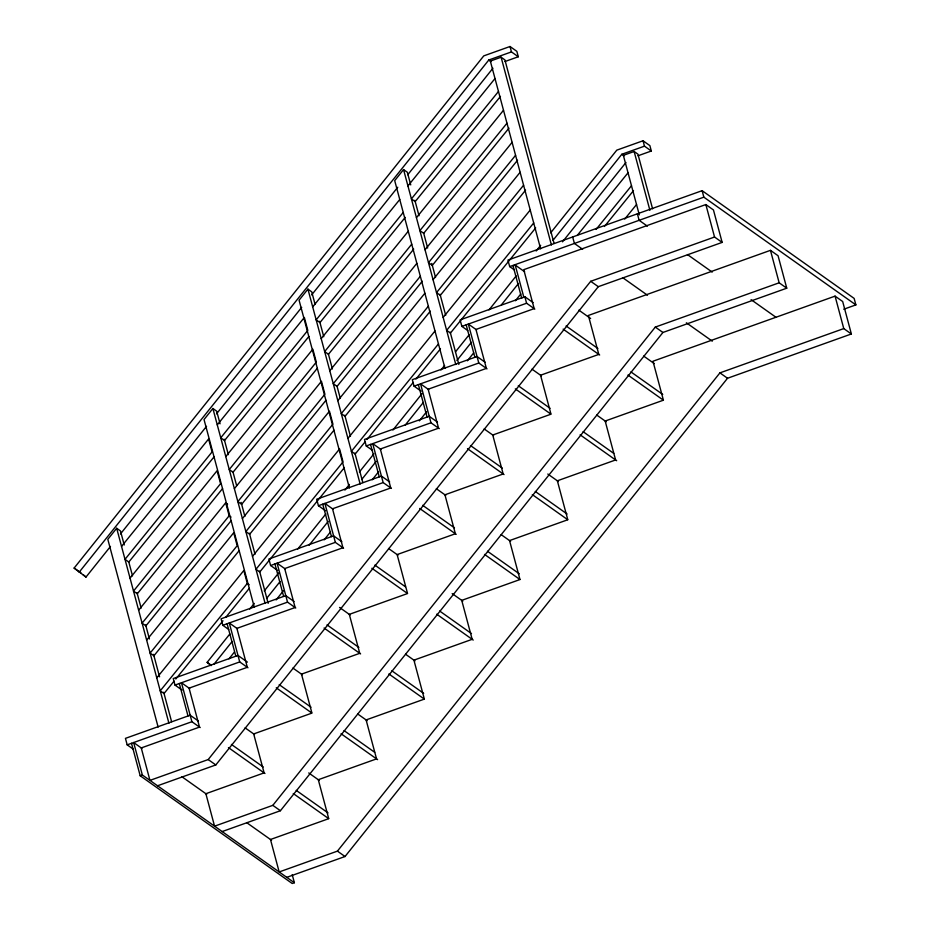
<?xml version="1.0" encoding="UTF-8"?>
<svg xmlns="http://www.w3.org/2000/svg" width="930" height="930" viewBox="0 0 930 930"><rect width="100%" height="100%" fill="white"/><g stroke="black" fill="none" stroke-linecap="round" stroke-linejoin="round"><path stroke-width="1.4" d="M110.472 546.456L86.002 577.053L74.121 568.079L483.763 55.881L510.012 46.5L516.848 51.348L518.301 56.753L504.978 61.52M79.155 572.206L488.808 59.997L511.454 51.906L518.301 56.753M124.236 544.992L120.482 530.96L116.68 528.263L107.822 539.342L158.135 727.097M315.107 304.459L311.736 291.834L307.935 289.137L299.076 300.204L349.389 487.971M410.735 184.896L407.352 172.271L403.55 169.574L394.704 180.641L445.017 368.408M220.073 423.813L216.69 411.188L212.889 408.491L204.03 419.558L254.343 607.325M120.435 533.994L206.541 426.335M216.504 413.873L301.704 307.353M311.666 294.891L397.761 187.232M407.735 174.77L492.923 68.25M211.18 665.636L207.146 662.346L229.803 634.016M249.74 609.08L254.274 603.419M264.236 590.957L278.744 572.822M297.774 549.025L325.872 513.895M344.902 490.098L349.436 484.437M359.399 471.975L373.906 453.84M392.937 430.044L421.941 393.785M440.971 369.989L444.598 365.455M455.468 351.854L469.069 334.858M489.006 309.923L516.197 275.931M536.133 250.995L540.667 245.334M550.63 232.872L616.788 150.149L643.037 140.767L649.872 145.615L651.326 151.009L638.003 155.775M213.993 664.194L232.116 641.537M266.561 598.478L280.151 581.471M309.155 545.213L328.185 521.416M361.724 479.485L376.22 461.361M405.224 425.091L423.348 402.434M456.886 360.503L471.382 342.368M501.293 304.982L518.51 283.452M552.955 240.382L621.833 154.264L644.478 146.161L651.326 151.009M228.989 658.847L234.43 652.046M276.117 599.92L283.371 590.852M324.151 539.865L330.499 531.925M372.186 479.799L378.533 471.87M419.314 420.883L426.568 411.816M467.348 360.817L473.696 352.889M515.383 300.762L520.823 293.961M562.511 241.835L625.948 162.506M722.145 242.405L713.45 209.948L705.847 204.554L523.753 269.665L534.192 308.621L475.951 329.452L486.378 368.408L428.137 389.228L438.565 428.184L380.324 449.016L390.763 487.971L332.51 508.791L342.949 547.747L284.696 568.579L295.136 607.534L236.883 628.366L247.322 667.31L189.069 688.142L199.508 727.097L141.255 747.929L149.951 780.386L208.204 759.554L590.701 281.302L714.542 237.022L722.145 242.405L598.304 286.684L215.806 764.948L157.554 785.769M786.757 288.195L778.061 255.727L770.459 250.344L588.365 315.456L598.804 354.4L540.562 375.232L550.99 414.187L492.749 435.019L503.177 473.975L444.935 494.795L455.375 533.75L397.122 554.582L407.561 593.538L349.308 614.358L359.747 653.313L301.494 674.145L311.934 713.101L253.681 733.933L264.12 772.877L205.867 793.709L214.563 826.177L272.816 805.345L655.313 327.081L779.154 282.801L786.757 288.195L662.916 332.475L280.418 810.728L222.165 831.56M851.369 333.975L842.673 301.518L835.07 296.124L652.976 361.235L663.415 400.191L605.174 421.023L615.602 459.966L557.361 480.798L567.788 519.754L509.547 540.586L519.986 579.541L461.733 600.362L472.173 639.317L413.92 660.149L424.359 699.104L366.106 719.925L376.545 758.88L318.293 779.712L328.732 818.667L270.479 839.499L279.174 871.956L337.427 851.124L719.925 372.872L843.766 328.592L851.369 333.975L727.527 378.254L345.03 856.518L286.777 877.339M407.945 185.93L495.004 78.527M217.271 424.859L304.343 317.456L307.807 330.394L220.747 437.809L224.549 440.495L308.888 336.451M312.689 306.912L399.761 199.508M121.539 546.398L208.599 438.995L212.063 451.934L125.004 559.337L128.805 562.034L214.051 456.863M498.468 91.477L411.409 198.881L415.21 201.578L500.456 96.406M403.225 212.459L316.165 319.862L319.967 322.559L405.213 217.388M416.442 217.667L503.502 110.263M321.199 338.648L408.258 231.245M225.781 456.595L312.84 349.192L316.305 362.13L229.245 469.545L233.046 472.231L317.386 368.187M130.037 578.135L217.097 470.72L220.573 483.67L133.513 591.073L137.315 593.77L222.561 488.599M506.978 123.213L419.907 230.617L423.708 233.302L508.966 128.142M411.723 244.183L324.663 351.598L328.464 354.284L413.711 249.124M425.045 249.763L512.105 142.348M234.383 488.692L321.443 381.277L324.907 394.227L237.848 501.63L241.649 504.327L325.988 400.272M329.79 370.745L416.861 263.33M138.64 610.22L225.699 502.816L227.606 504.165M515.569 155.298L428.509 262.702L432.311 265.399L517.557 160.227M420.325 276.28L333.266 383.683L337.067 386.38L422.313 281.209M225.699 502.816L229.164 515.755L142.104 623.158L145.905 625.855L231.152 520.684M433.055 279.686L520.126 172.282M337.811 400.667L424.871 293.264M242.393 518.615L329.452 411.2L332.928 424.15L245.869 531.553L249.67 534.25L334.01 430.195M146.661 640.142L233.721 532.739L237.185 545.678L150.125 653.092L153.927 655.778L239.173 550.618M523.59 185.221L436.53 292.625L440.332 295.322L525.578 190.15M428.346 306.202L341.287 413.606L345.077 416.303L430.334 311.132M443.168 317.421L530.24 210.017M347.925 438.402L434.984 330.999M252.507 556.349L339.566 448.946L343.042 461.885L255.971 569.3L259.772 571.985L344.123 467.941M156.775 677.889L243.834 570.485L247.299 583.424L249.205 584.772M533.704 222.968L446.644 330.371L450.446 333.056L535.692 227.897M438.46 343.937L351.389 451.352L355.19 454.038L365.176 441.738M247.299 583.424L160.239 690.827L164.04 693.524L174.015 681.213M366.99 439.495L413.234 382.439M415.954 379.08L440.448 348.878M175.828 678.981L222.991 620.798M225.711 617.439L249.287 588.353M577.239 235.441L628.029 172.794M596.13 229.373L631.493 185.733M604.465 226.467L633.481 190.662M624.739 219.073L636.527 204.53M554.094 243.474L504.909 59.915L501.119 57.218L490.331 61.078L540.632 248.845M652.581 208.82L637.934 154.182L634.132 151.485L623.356 155.345L639.305 214.877M843.743 309.237L855.879 304.889L854.135 298.402L702.115 190.673L507.943 260.098L509.687 266.596L514.395 269.933M509.687 266.596L703.847 197.172L855.879 304.889M524.636 271.734L515.208 265.05L513.046 265.817L521.742 298.286M533.099 302.587L524.857 296.74L460.129 319.885L461.873 326.384L467.767 330.557M461.873 326.384L526.589 303.238L534.843 309.086M485.297 362.375L477.044 356.527L412.316 379.673L414.059 386.159L478.787 363.014L487.029 368.861M437.484 422.15L429.23 416.303L364.502 439.448L366.246 445.947L430.974 422.801L439.216 428.649M389.67 481.938L381.416 476.09L316.688 499.236L318.432 505.722L383.16 482.577L391.402 488.424M341.856 541.713L333.603 535.866L268.886 559.011L270.618 565.51L335.346 542.364L343.589 548.212M294.043 601.501L285.789 595.653L221.073 618.799L222.805 625.286L287.533 602.152L295.775 607.988M247.403 662.113L237.975 655.441L173.259 678.575L174.991 685.073L239.719 661.928L247.973 667.775M198.416 721.064L190.162 715.217L125.445 738.362L127.178 744.849L191.906 721.715L200.159 727.551M140.197 775.771L142.348 775.004L294.38 882.733L292.218 883.5L140.197 775.771L131.502 743.314M488.808 59.997L491.087 61.613M621.833 154.264L624.111 155.88M647.385 226.153L639.131 220.305L637.387 213.819M687.444 254.553L712.194 272.083M751.091 299.646L775.841 317.176M582.657 249.298L574.403 243.451L572.671 236.964M622.728 277.686L647.478 295.229M686.363 322.791L712.287 341.159M590.701 281.302L598.304 286.684M655.313 327.081L662.916 332.475M719.925 372.872L727.527 378.254M578.844 310.143L590.631 318.49M643.665 356.074L654.267 363.595M566.103 325.977L597.92 348.518M630.924 371.907L662.741 394.448M563.127 329.127L599.664 355.016M627.948 375.057L663.299 400.109M476.59 329.906L468.348 324.059L478.787 363.014M531.983 369.164L541.411 375.836M596.804 415.094L606.232 421.767M518.289 385.752L550.107 408.305M583.11 431.683L613.754 453.398M515.313 388.903L550.676 413.955M580.134 434.833L616.671 460.722M428.776 389.693L420.534 383.846L430.974 422.801M484.17 428.939L493.598 435.624M547.805 474.033L558.419 481.554M414.059 386.159L421.127 391.17M470.475 445.54L502.293 468.081M535.296 491.47L567.114 514.011M467.499 448.69L504.037 474.579M532.32 494.621L567.672 519.672M380.963 449.469L372.721 443.633L383.16 482.577M436.356 488.727L445.784 495.399M501.177 534.657L510.605 541.33M366.246 445.947L372.14 450.12M422.662 505.316L454.479 527.868M487.483 551.246L519.3 573.798M419.686 508.466L456.223 534.355M484.507 554.396L519.858 579.448M333.161 509.256L324.907 503.409L335.346 542.364M388.542 548.502L397.97 555.187M452.189 593.596L462.791 601.117M318.432 505.722L325.5 510.733M374.848 565.103L405.492 586.818M439.669 611.033L471.487 633.574M371.872 568.253L407.235 593.305M436.693 614.184L473.231 640.073M229.164 515.755L231.07 517.103M285.347 569.044L277.094 563.196L287.533 602.152M339.555 607.453L350.157 614.974M405.55 654.22L414.978 660.904M270.618 565.51L277.686 570.52M327.035 624.879L358.864 647.431M391.856 670.809L423.673 693.362M324.07 628.029L360.596 653.918M388.88 673.959L424.243 699.023M237.534 628.819L229.28 622.972L239.719 661.928M292.915 668.066L302.343 674.75M357.736 713.996L367.164 720.68M222.805 625.286L228.699 629.471M279.221 684.666L311.05 707.207M344.042 730.596L374.685 752.312M276.257 687.816L311.608 712.868M341.066 733.747L377.603 759.636M74.121 568.079L80.957 572.927M207.146 662.346L210.564 664.764M189.72 688.607L181.466 682.76L191.906 721.715M245.102 727.853L254.529 734.537M308.748 772.946L319.35 780.468M174.991 685.073L182.071 690.083M231.419 744.442L263.237 766.994M296.228 790.372L328.046 812.925M228.443 747.604L264.969 773.493M293.252 793.534L328.616 818.586M208.204 759.554L215.806 764.948M272.816 805.345L280.418 810.728M337.427 851.124L345.03 856.518M141.906 748.383L133.653 742.535L142.348 775.004M181.978 776.783L206.727 794.313M246.787 822.713L271.537 840.243M127.178 744.849L133.071 749.034M82.979 574.577L86.002 577.053M835.07 296.124L843.766 328.592M770.459 250.344L779.154 282.801M702.115 190.673L703.847 197.172M705.847 204.554L714.542 237.022M643.037 140.767L644.478 146.161M634.132 151.485L649.907 210.331M510.012 46.5L511.454 51.906M501.119 57.218L551.42 244.985M524.857 296.74L526.589 303.238M515.208 265.05L523.904 297.507M466.186 324.837L474.881 357.294M414.873 200.322L419.012 215.748M423.522 232.581L427.649 248.008M431.787 263.434L435.542 277.466M440.053 294.299L445.691 315.34M450.201 332.173L458.85 364.432M403.55 169.574L455.793 364.537M418.372 384.613L427.068 417.082M370.559 444.401L379.254 476.858M319.618 321.292L323.756 336.718M328.267 353.551L332.405 368.978M336.916 385.811L340.299 398.435M344.809 415.268L350.447 436.298M354.946 453.131L362.84 482.589M307.935 289.137L360.166 484.1M322.745 504.176L331.452 536.645M274.931 563.964L283.638 596.421M224.211 439.239L228.338 454.665M232.849 471.498L236.615 485.53M241.114 502.363L244.881 516.383M249.391 533.216L255.029 554.257M259.54 571.09L268.177 603.349M212.889 408.491L265.131 603.465M227.118 623.751L235.825 656.208M292.206 874.619L294.38 882.733M179.316 683.527L188.011 715.995M128.747 561.813L132.502 575.844M137.012 592.677L141.151 608.104M145.661 624.937L149.416 638.968M153.555 654.394L159.565 676.831M163.703 692.269L171.597 721.715M116.68 528.263L168.923 723.238"/></g></svg>
